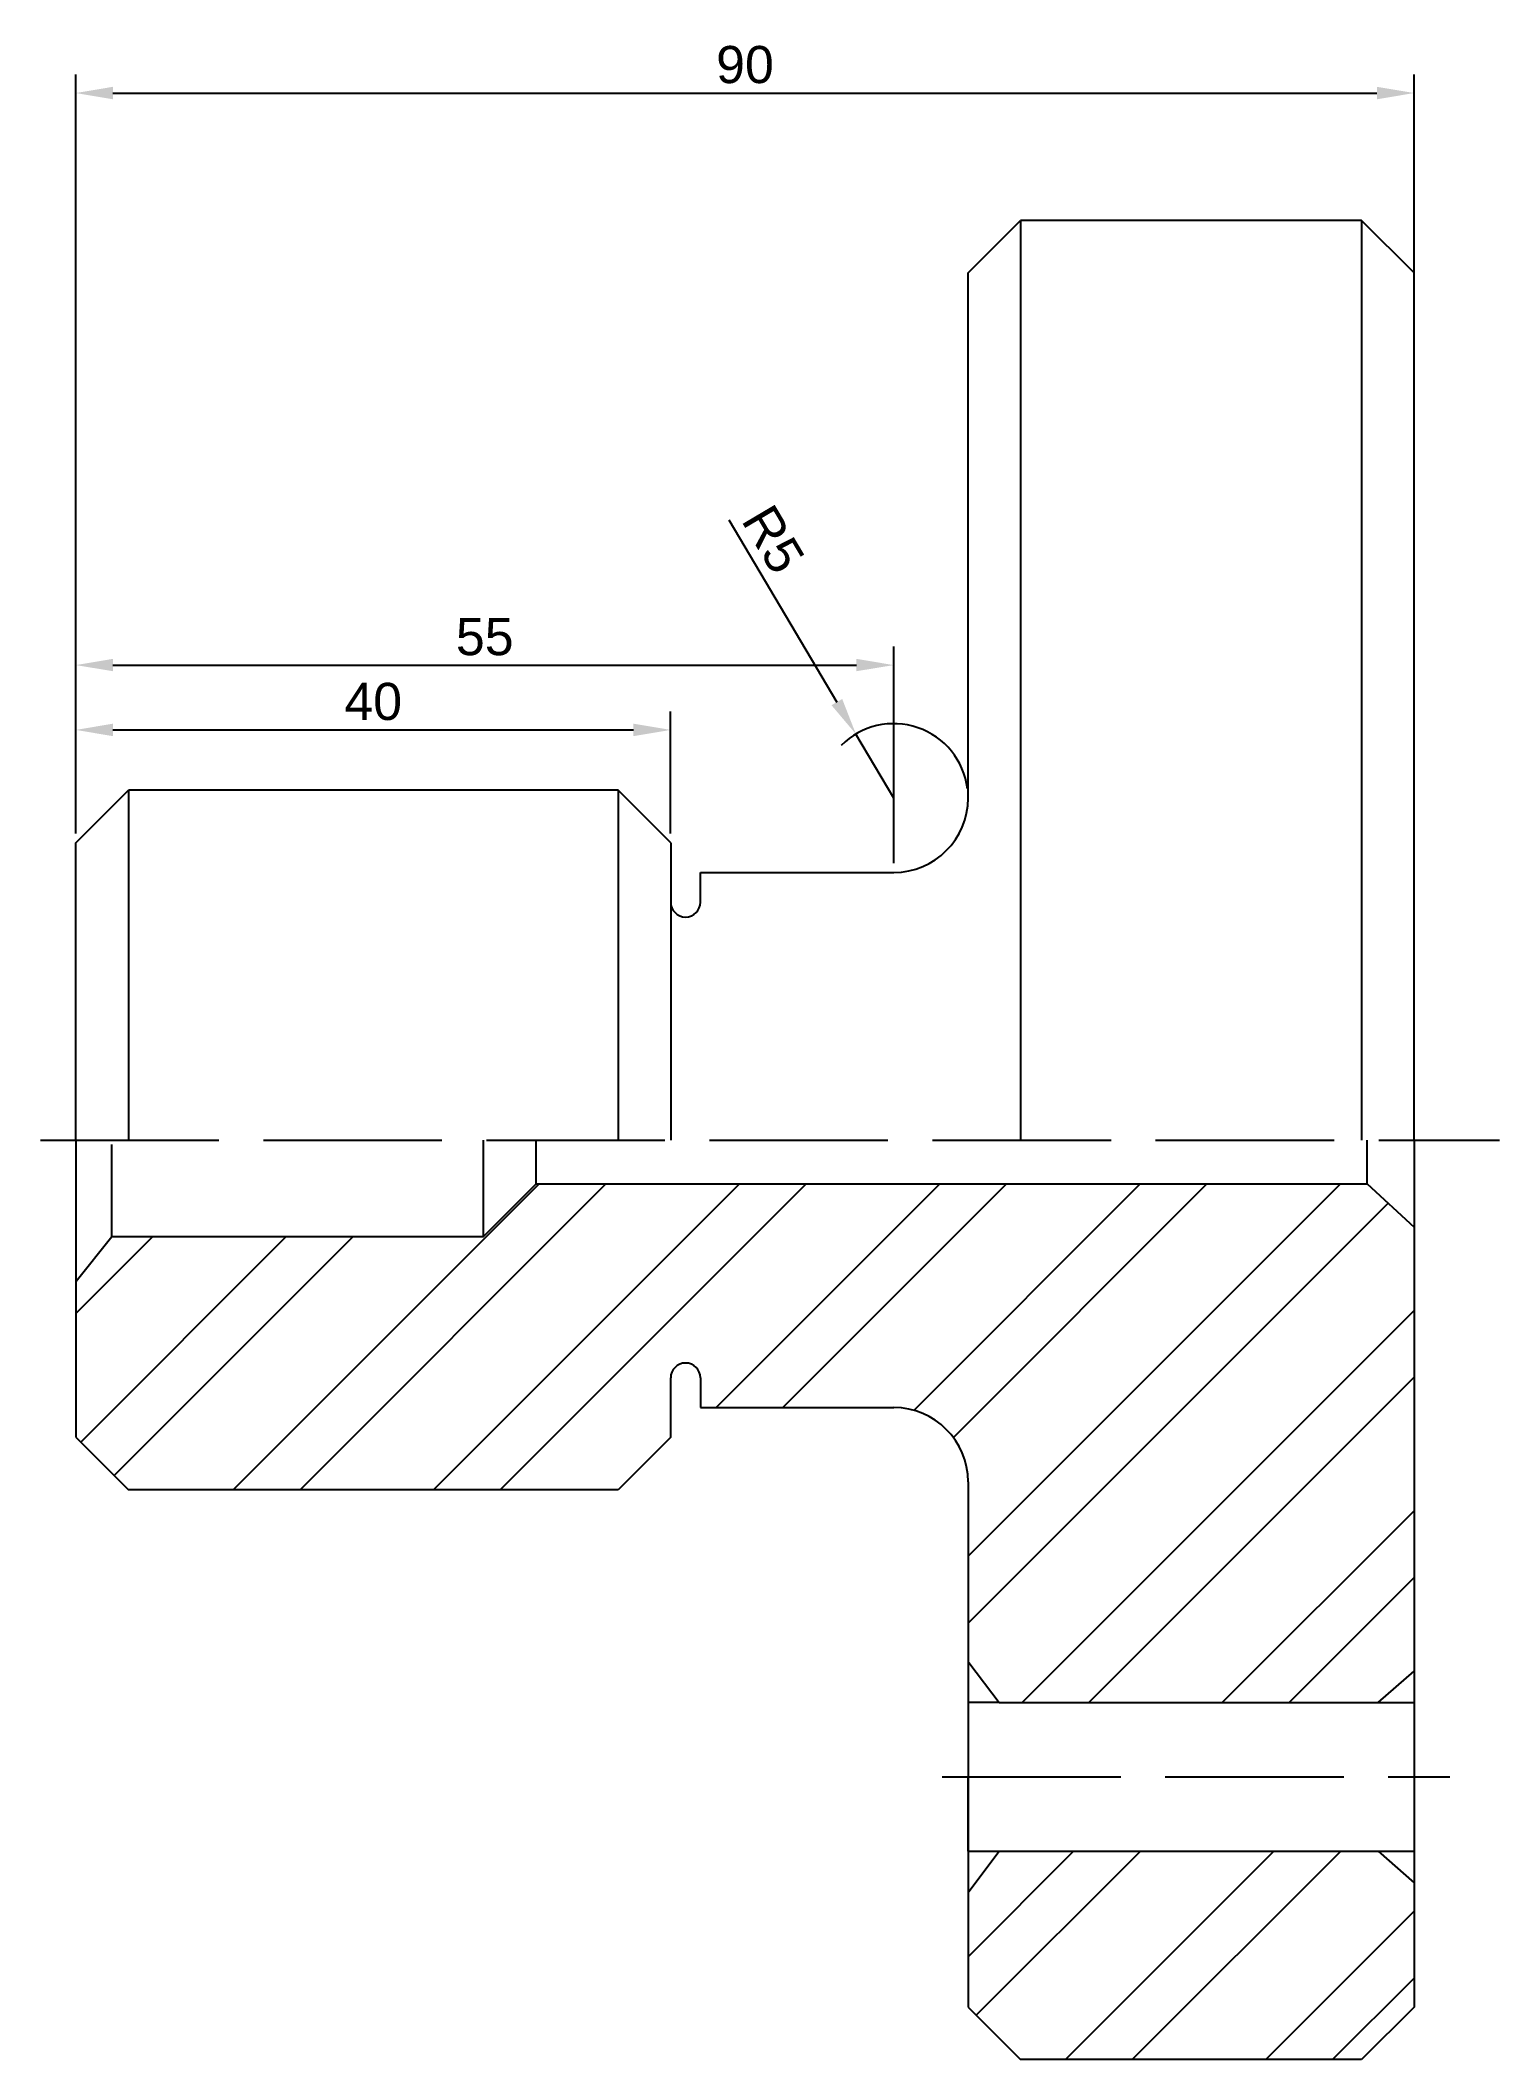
# Model space of a CAD drawing. Header units: millimetres. Extents: x 2506 to 2604, y 1187 to 1323.
import ezdxf

# ---------------------------------------------------------------- set-up
doc = ezdxf.new("R2010")
doc.units = ezdxf.units.MM
doc.linetypes.add('ACAD_ISO02W100', pattern=[15, 12, -3])
doc.styles.get("Standard").update_dxf_attribs({"font": 'arial.ttf'})
doc.dimstyles.new('ISO-25', dxfattribs={"dimtxt": 2.5, "dimasz": 2.5, "dimexe": 1.25, "dimexo": 0.625, "dimtad": 1, "dimtxsty": 'Standard', "dimcen": 2.5, "dimadec": 0, "dimazin": 0, "dimtfac": 1, "dimtmove": 0, "dimatfit": 3, "dimfxl": 1, "dimarcsym": 0})

# ---------------------------------------------------------------- blocks, each defined once
blk = doc.blocks.new('*D2')
at = {"color": 0, "lineweight": -2, "transparency": 16777216}
for p, q in [((2508.04, 1269.63), (2508.04, 1277.84)), ((2548.04, 1269.63), (2548.04, 1277.84)), ((2510.54, 1276.59), (2545.54, 1276.59))]:
    blk.add_line(p, q, dxfattribs=at)
at = {"color": 0, "transparency": 16777216}
for points in [[(2510.54, 1277.01), (2510.54, 1276.17), (2508.04, 1276.59)], [(2545.54, 1277.01), (2545.54, 1276.17), (2548.04, 1276.59)]]:
    blk.add_solid(points, dxfattribs=at)
at = {"layer": 'Defpoints', "color": 0, "transparency": 16777216}
for p in [(2548.04, 1276.59), (2508.04, 1269.01), (2548.04, 1269.01)]:
    blk.add_point(p, dxfattribs=at)
at = {"color": 0, "transparency": 16777216, "insert": (2528.04, 1278.49), "char_height": 2.5, "attachment_point": 5}
blk.add_mtext('40', dxfattribs=at)
blk = doc.blocks.new('*D4')
at = {"color": 0, "lineweight": -2, "transparency": 16777216}
for p, q in [((2508.04, 1269.63), (2508.04, 1282.2)), ((2563.04, 1267.63), (2563.04, 1282.2)), ((2510.54, 1280.95), (2560.54, 1280.95))]:
    blk.add_line(p, q, dxfattribs=at)
at = {"color": 0, "transparency": 16777216}
for points in [[(2510.54, 1281.37), (2510.54, 1280.54), (2508.04, 1280.95)], [(2560.54, 1281.37), (2560.54, 1280.54), (2563.04, 1280.95)]]:
    blk.add_solid(points, dxfattribs=at)
at = {"layer": 'Defpoints', "color": 0, "transparency": 16777216}
for p in [(2563.04, 1280.95), (2508.04, 1269.01), (2563.04, 1267.01)]:
    blk.add_point(p, dxfattribs=at)
at = {"color": 0, "transparency": 16777216, "insert": (2535.54, 1282.85), "char_height": 2.5, "attachment_point": 5}
blk.add_mtext('55', dxfattribs=at)
blk = doc.blocks.new('*D5')
at = {"color": 0, "lineweight": -2, "transparency": 16777216}
for p, q in [((2508.04, 1269.63), (2508.04, 1320.68)), ((2598.04, 1269.63), (2598.04, 1320.68)), ((2510.54, 1319.43), (2595.54, 1319.43))]:
    blk.add_line(p, q, dxfattribs=at)
at = {"color": 0, "transparency": 16777216}
for points in [[(2510.54, 1319.85), (2510.54, 1319.01), (2508.04, 1319.43)], [(2595.54, 1319.85), (2595.54, 1319.01), (2598.04, 1319.43)]]:
    blk.add_solid(points, dxfattribs=at)
at = {"layer": 'Defpoints', "color": 0, "transparency": 16777216}
for p in [(2598.04, 1319.43), (2508.04, 1269.01), (2598.04, 1269.01)]:
    blk.add_point(p, dxfattribs=at)
at = {"color": 0, "transparency": 16777216, "insert": (2553.04, 1321.33), "char_height": 2.5, "attachment_point": 5}
blk.add_mtext('90', dxfattribs=at)
blk = doc.blocks.new('*D7')
at = {"color": 0, "lineweight": -2, "transparency": 16777216}
for p, q in [((2551.96, 1290.73), (2559.22, 1278.46)), ((2563.04, 1272.01), (2560.5, 1276.31))]:
    blk.add_line(p, q, dxfattribs=at)
blk.add_arc((2563.04, 1272.01), 5, 7.162, 134.9541, dxfattribs=at)
at = {"color": 0, "transparency": 16777216}
blk.add_solid([(2559.58, 1278.67), (2558.86, 1278.25), (2560.5, 1276.31)], dxfattribs=at)
at = {"layer": 'Defpoints', "color": 0, "transparency": 16777216}
for p in [(2560.5, 1276.31), (2563.04, 1272.01)]:
    blk.add_point(p, dxfattribs=at)
at = {"color": 0, "transparency": 16777216, "insert": (2554.94, 1289.41), "char_height": 2.5, "attachment_point": 5, "rotation": 300.6302}
blk.add_mtext('R5', dxfattribs=at)

msp = doc.modelspace()

# ---------------------------------------------------------------- hatches: boundary and pattern name
h = msp.add_hatch()
h.set_pattern_fill('ANSI32', color=256)
h.paths.add_polyline_path([(2598.044, 1199.04), (2595.624, 1201.161), (2568.044, 1201.161), (2568.044, 1190.682), (2571.579, 1187.146), (2594.508, 1187.146), (2598.044, 1190.682)])
h.paths.add_polyline_path([(2598.044, 1243.143), (2594.877, 1246.046), (2538.995, 1246.046), (2535.459, 1242.51), (2510.459, 1242.51), (2508.044, 1239.494), (2508.044, 1229.005), (2511.579, 1225.47), (2544.508, 1225.47), (2548.044, 1229.005), (2548.044, 1233.005, -0.4142136), (2549.044, 1234.005, -0.4142136), (2550.044, 1233.005), (2550.044, 1231.005), (2563.044, 1231.005, -0.4142136), (2568.044, 1226.005), (2568.044, 1211.161), (2570.145, 1211.161), (2595.624, 1211.161), (2598.044, 1213.281)])

# ---------------------------------------------------------------- linework, layer by layer
for p, q in [((2568.044, 1307.329), (2571.579, 1310.864)), ((2594.508, 1310.864), (2571.579, 1310.864)), ((2571.579, 1310.864), (2571.579, 1249.005)), ((2598.044, 1307.329), (2594.508, 1310.864)), ((2594.508, 1310.864), (2594.508, 1249.005)), ((2568.044, 1272.005), (2568.044, 1307.329)), ((2598.044, 1249.005), (2598.044, 1307.329)), ((2508.044, 1269.005), (2511.579, 1272.541)), ((2544.508, 1272.541), (2511.579, 1272.541)), ((2511.579, 1272.541), (2511.579, 1249.005)), ((2548.044, 1269.005), (2544.508, 1272.541)), ((2544.508, 1272.541), (2544.508, 1249.005)), ((2508.044, 1249.005), (2508.044, 1269.005)), ((2548.044, 1269.005), (2548.044, 1265.005)), ((2548.044, 1269.005), (2548.044, 1249.005)), ((2550.044, 1265.005), (2550.044, 1267.005)), ((2550.044, 1267.005), (2563.044, 1267.005)), ((2549.044, 1264.005), (2549.044, 1264.005)), ((2508.044, 1249.005), (2508.044, 1229.005)), ((2510.459, 1242.51), (2510.459, 1248.71)), ((2535.459, 1242.51), (2535.459, 1249.005)), ((2538.995, 1246.046), (2538.995, 1249.005)), ((2594.877, 1246.046), (2594.877, 1249.005)), ((2598.044, 1249.005), (2598.044, 1190.682)), ((2535.459, 1242.51), (2538.995, 1246.046)), ((2538.995, 1246.046), (2594.877, 1246.046)), ((2594.877, 1246.046), (2598.046, 1243.141)), ((2508.057, 1239.51), (2510.459, 1242.51)), ((2510.459, 1242.51), (2535.459, 1242.51)), ((2549.044, 1234.005), (2549.044, 1234.005)), ((2548.044, 1229.005), (2548.044, 1233.005)), ((2550.044, 1233.005), (2550.044, 1231.005)), ((2550.044, 1231.005), (2563.044, 1231.005)), ((2508.044, 1229.005), (2511.579, 1225.47)), ((2548.044, 1229.005), (2544.508, 1225.47)), ((2544.508, 1225.47), (2511.579, 1225.47)), ((2568.044, 1226.005), (2568.044, 1190.682)), ((2568.087, 1213.859), (2570.145, 1211.161)), ((2595.624, 1211.161), (2598.05, 1213.287)), ((2570.145, 1211.161), (2568.044, 1211.161)), ((2570.145, 1211.161), (2598.044, 1211.161)), ((2568.044, 1201.161), (2568.044, 1206.161)), ((2568.044, 1201.161), (2598.044, 1201.161)), ((2568.087, 1198.462), (2570.145, 1201.161)), ((2595.624, 1201.161), (2598.05, 1199.034)), ((2568.044, 1190.682), (2571.579, 1187.146)), ((2598.044, 1190.682), (2594.508, 1187.146)), ((2594.508, 1187.146), (2571.579, 1187.146))]:
    msp.add_line(p, q)
at = {"linetype": 'ACAD_ISO02W100'}
for p, q in [((2505.658, 1249.005), (2603.788, 1249.005)), ((2566.305, 1206.161), (2600.436, 1206.161))]:
    msp.add_line(p, q, dxfattribs=at)
for centre, radius, start, end in [((2563.044, 1272.005), 5, 270, 0), ((2549.044, 1265.005), 1, 180, 270), ((2549.044, 1265.005), 1, 270, 0), ((2549.044, 1233.005), 1, 90, 180), ((2549.044, 1233.005), 1, 0, 90), ((2563.044, 1226.005), 5, 0, 90)]:
    msp.add_arc(centre, radius, start, end)

# ---------------------------------------------------------------- dimensions: what is measured, and where the dimension line sits
for base, p2, picture, middle in [((2598.044, 1319.43), (2598.044, 1269.005), '*D5', (2553.044, 1321.332)), ((2563.044, 1280.955), (2563.044, 1267.005), '*D4', (2535.544, 1282.851))]:
    dim = msp.add_linear_dim(base=base, p1=(2508.044, 1269.005), p2=p2, dimstyle='ISO-25')
    dim.commit()
    dim.dimension.update_dxf_attribs({"geometry": picture, "text_midpoint": middle})
dim = msp.add_radius_dim(center=(2563.044, 1272.005), mpoint=(2560.496, 1276.308), dimstyle='ISO-25')
dim.commit()
dim.dimension.update_dxf_attribs({"geometry": '*D7', "text_midpoint": (2553.308, 1288.448), "dimtype": 164})
dim = msp.add_aligned_dim(p1=(2508.044, 1269.005), p2=(2548.044, 1269.005), distance=7.585, dimstyle='ISO-25')
dim.commit()
dim.dimension.update_dxf_attribs({"geometry": '*D2', "text_midpoint": (2528.044, 1278.492)})

doc.saveas('drawing.dxf')
